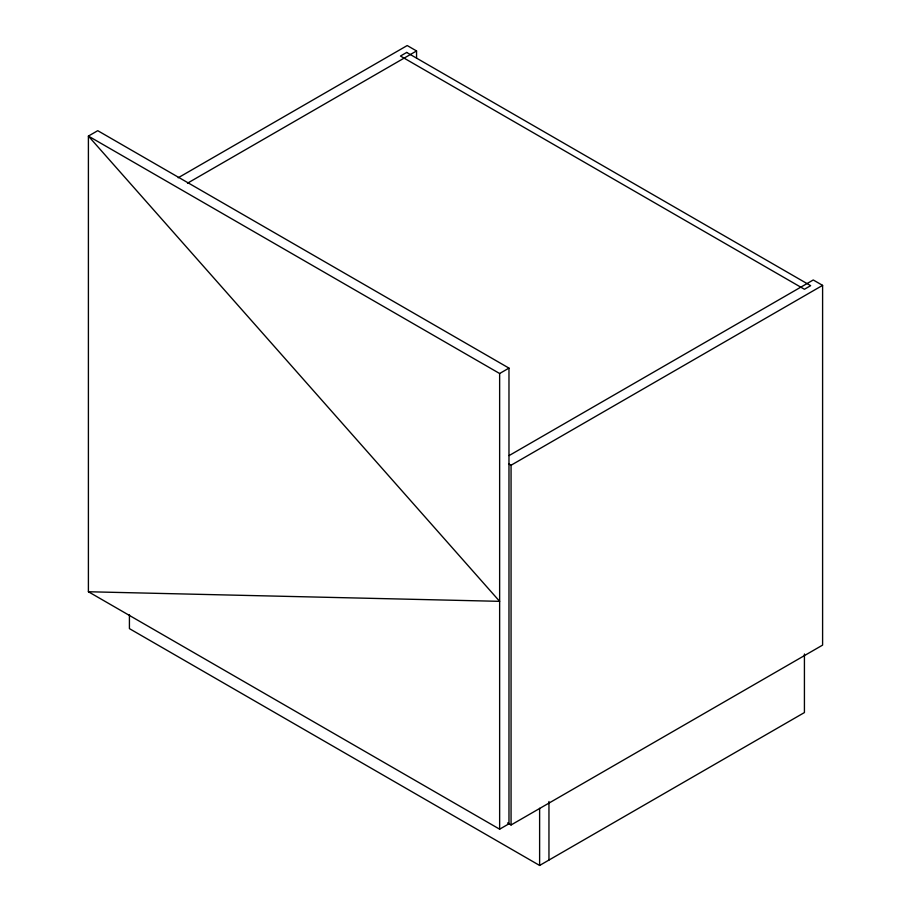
<?xml version="1.0" encoding="UTF-8"?>
<svg xmlns="http://www.w3.org/2000/svg" width="911" height="911" viewBox="0 0 911 911"><rect width="100%" height="100%" fill="white"/><g stroke="black" fill="none" stroke-linecap="round" stroke-linejoin="round"><path stroke-width="1.37" d="M178.169 177.782L407.206 45.55L416.555 50.948L416.555 58.053M187.518 183.179L416.555 50.948M88.401 591.751L499.638 601.34L88.401 136.081L499.638 373.51L508.976 368.112L508.976 823.783L499.638 829.181L88.401 591.751L88.401 136.081L97.75 130.683L508.976 368.112M509.101 455.58L813.25 279.973L822.599 285.371L822.599 645.113L511.06 824.979L507.552 822.952M508.725 463.893L511.06 465.236L822.599 285.371M129.419 614.686L129.419 628.624L539.619 865.45L804.424 712.561L804.424 653.996M548.957 801.486L548.957 860.052M539.619 808.285L539.619 865.45M511.06 465.236L511.06 824.979M499.638 373.51L499.638 829.181M406.693 52.439L400.464 56.038L804.424 289.265L810.653 285.667L406.693 52.439"/></g></svg>
